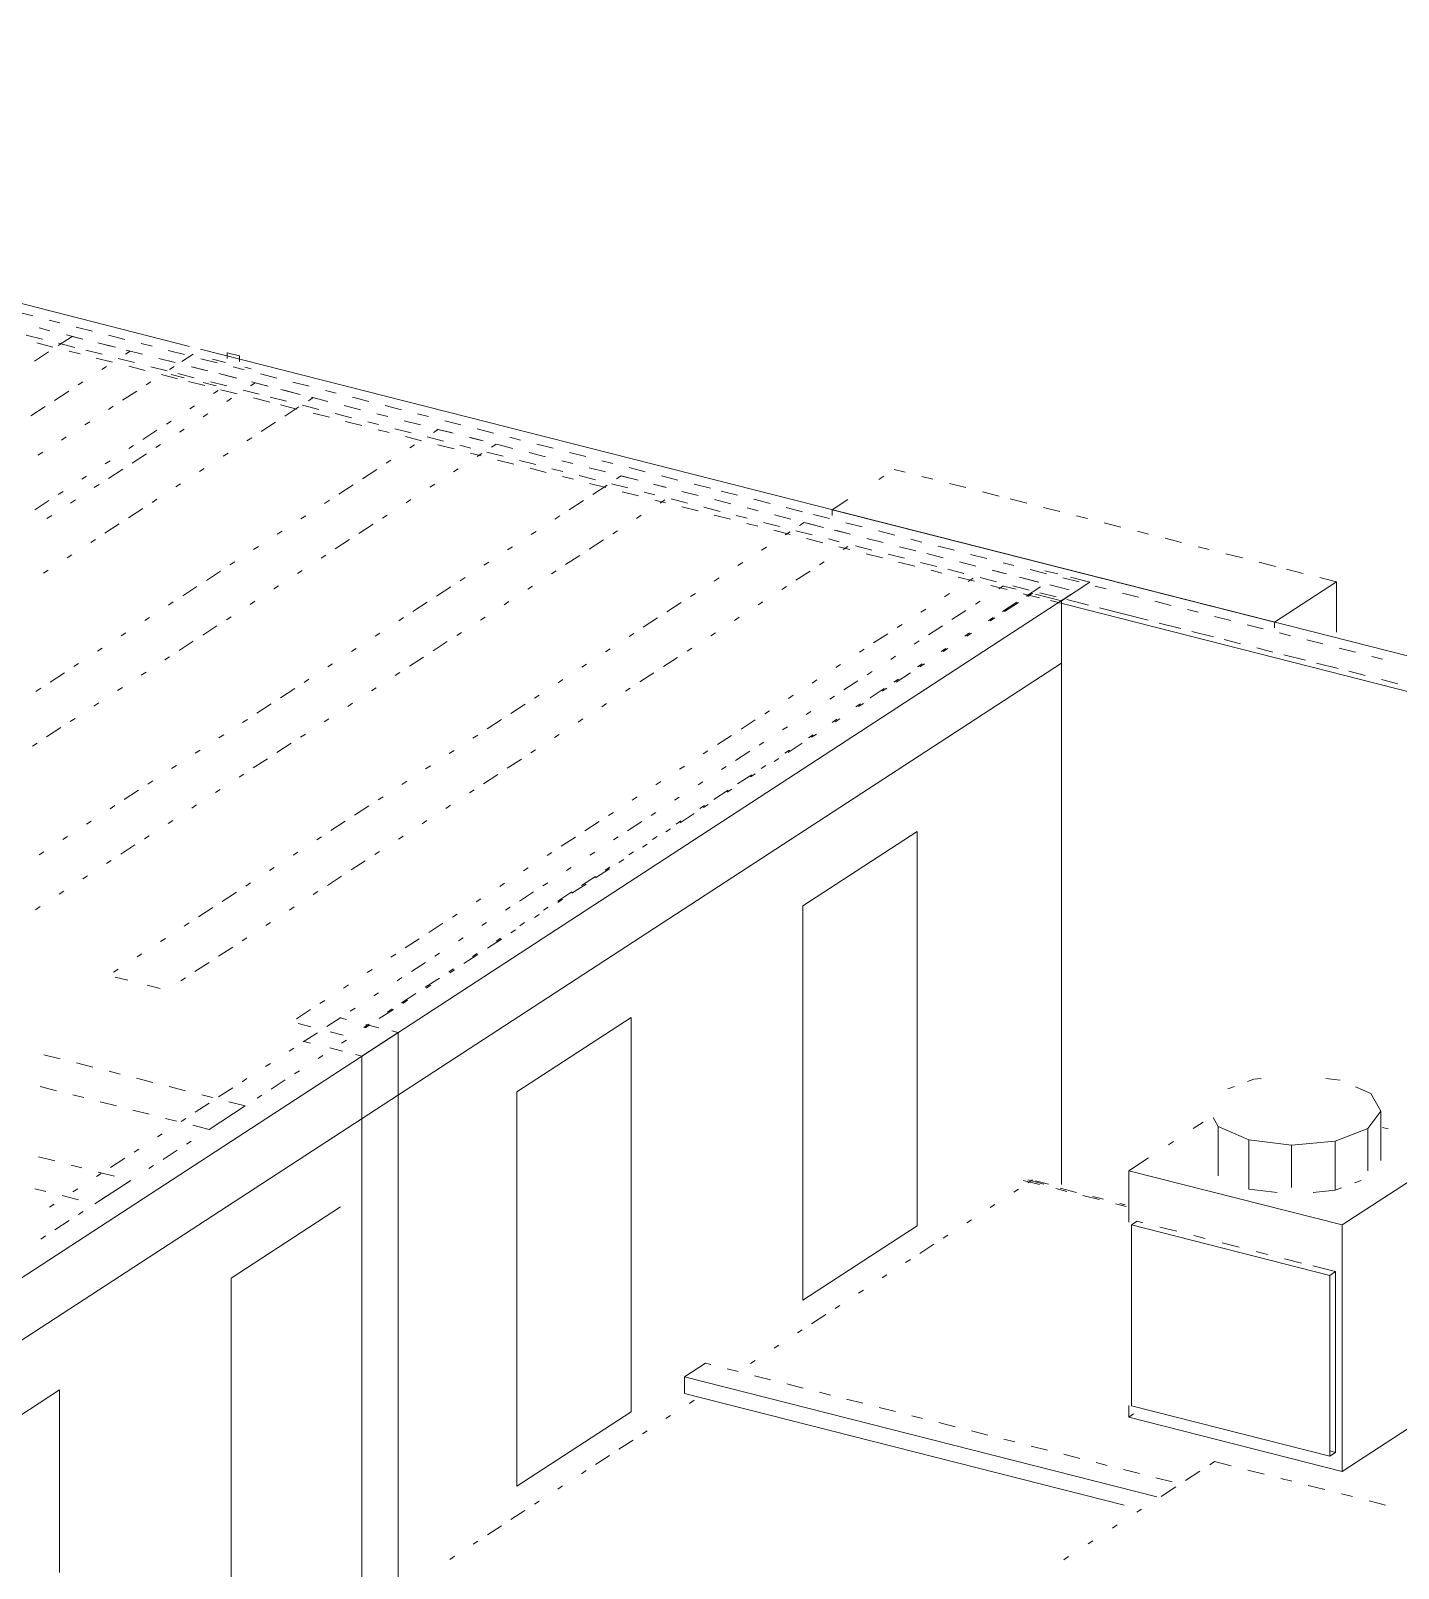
# Paper-space layout '02 Building 3D Model' of a CAD drawing. Header units: millimetres. Extents: x 5 to 415, y 7 to 290.
# Drawn here: x 91.22 to 115.37, y 195.23 to 222.37 of the extents above; entities that cross this region are included whole.
import ezdxf

# ---------------------------------------------------------------- set-up
doc = ezdxf.new("R2010")
doc.units = ezdxf.units.MM
doc.layers.add('MODEL_3D_VIEW', color=7, linetype='Continuous', lineweight=9)

# ---------------------------------------------------------------- blocks, each defined once
blk = doc.blocks.new('SHEET_02_BUILDING_3D')
at = {"layer": 'MODEL_3D_VIEW', "lineweight": 9}
for p, q in [((72.099, 222.373), (94.024, 216.801)), ((91.254, 217.337), (90.966, 217.41)), ((91.732, 217.215), (91.541, 217.264)), ((91.137, 217.001), (91.424, 216.928)), ((91.558, 217.077), (91.366, 217.126)), ((91.951, 216.977), (91.7, 216.814)), ((92.136, 216.93), (91.847, 217.004)), ((92.065, 216.948), (91.951, 216.977)), ((92.307, 217.069), (92.02, 217.142)), ((92.881, 216.923), (92.594, 216.996)), ((91.533, 216.705), (91.282, 216.542)), ((91.61, 216.789), (91.323, 216.862)), ((91.711, 216.855), (91.999, 216.782)), ((92.089, 216.668), (91.898, 216.716)), ((92.19, 216.734), (92.477, 216.661)), ((92.633, 216.804), (92.406, 216.862)), ((92.713, 216.784), (92.424, 216.857)), ((92.891, 216.663), (92.974, 216.717)), ((93.194, 216.661), (92.905, 216.735)), ((93.36, 216.802), (93.168, 216.85)), ((93.934, 216.656), (93.647, 216.729)), ((94.089, 216.662), (93.887, 216.531)), ((94.215, 216.752), (153.288, 201.738)), ((94.688, 216.687), (94.903, 216.632)), ((94.688, 216.588), (94.688, 216.687)), ((94.903, 216.632), (94.903, 216.533)), ((92.664, 216.522), (92.376, 216.595)), ((92.473, 216.391), (92.556, 216.445)), ((92.765, 216.588), (93.052, 216.515)), ((93.238, 216.376), (92.951, 216.449)), ((93.339, 216.442), (93.626, 216.369)), ((93.771, 216.515), (93.482, 216.588)), ((93.753, 216.444), (93.67, 216.39)), ((94.348, 216.368), (94.059, 216.441)), ((94.291, 216.382), (94.064, 216.44)), ((94.509, 216.51), (94.222, 216.583)), ((94.657, 216.518), (94.43, 216.576)), ((94.988, 216.388), (94.796, 216.437)), ((95.112, 216.402), (94.998, 216.431)), ((92.055, 216.119), (92.139, 216.173)), ((93.338, 216.174), (93.255, 216.12)), ((93.812, 216.23), (93.525, 216.303)), ((93.697, 216.305), (93.925, 216.247)), ((93.818, 216.32), (94.105, 216.247)), ((94.291, 216.108), (94.004, 216.181)), ((94.266, 216.16), (94.493, 216.102)), ((94.392, 216.174), (94.679, 216.101)), ((94.829, 216.246), (94.54, 216.319)), ((94.86, 216.238), (94.632, 216.296)), ((95.183, 216.156), (95.099, 216.101)), ((95.406, 216.099), (95.117, 216.172)), ((95.41, 216.098), (95.183, 216.156)), ((95.562, 216.242), (95.275, 216.315)), ((96.136, 216.096), (95.849, 216.169)), ((91.637, 215.847), (91.888, 216.01)), ((93.089, 216.012), (92.84, 215.85)), ((94.444, 215.968), (94.528, 216.022)), ((94.866, 215.962), (94.578, 216.035)), ((94.765, 215.884), (94.681, 215.829)), ((94.967, 216.028), (95.254, 215.955)), ((95.44, 215.816), (95.153, 215.889)), ((95.445, 215.906), (95.733, 215.833)), ((95.979, 215.953), (95.638, 216.04)), ((95.887, 215.977), (95.694, 216.026)), ((96.123, 215.841), (96.206, 215.896)), ((96.464, 215.83), (96.175, 215.903)), ((96.615, 215.974), (96.424, 216.023)), ((97.19, 215.828), (96.902, 215.901)), ((91.219, 215.575), (91.47, 215.738)), ((92.674, 215.742), (92.591, 215.687)), ((94.029, 215.698), (94.112, 215.752)), ((94.347, 215.612), (94.263, 215.557)), ((95.919, 215.694), (95.632, 215.767)), ((95.705, 215.569), (95.955, 215.732)), ((96.02, 215.76), (96.307, 215.687)), ((96.493, 215.548), (96.206, 215.621)), ((96.594, 215.614), (96.881, 215.541)), ((97.041, 215.683), (96.752, 215.757)), ((97.522, 215.561), (97.33, 215.61)), ((97.764, 215.682), (97.477, 215.755)), ((98.243, 215.561), (98.051, 215.609)), ((92.259, 215.471), (92.176, 215.417)), ((93.199, 215.157), (93.448, 215.319)), ((93.614, 215.427), (93.697, 215.481)), ((93.929, 215.34), (93.846, 215.285)), ((95.287, 215.297), (95.538, 215.46)), ((97.068, 215.402), (96.78, 215.475)), ((97.169, 215.468), (97.36, 215.42)), ((97.546, 215.281), (97.355, 215.329)), ((97.647, 215.347), (97.935, 215.274)), ((98.099, 215.414), (97.811, 215.488)), ((98.415, 215.334), (98.331, 215.28)), ((98.676, 215.268), (98.388, 215.341)), ((98.642, 215.277), (98.415, 215.334)), ((98.817, 215.415), (98.53, 215.488)), ((99.392, 215.269), (99.104, 215.342)), ((91.844, 215.201), (91.761, 215.147)), ((92.95, 214.995), (93.033, 215.049)), ((93.511, 215.068), (93.428, 215.013)), ((95.036, 215.134), (95.12, 215.188)), ((98.121, 215.135), (97.834, 215.208)), ((97.997, 215.062), (97.913, 215.008)), ((98.222, 215.201), (98.509, 215.128)), ((98.695, 214.989), (98.408, 215.062)), ((98.796, 215.055), (98.988, 215.006)), ((99.157, 215.146), (98.965, 215.194)), ((99.211, 215.132), (98.983, 215.19)), ((99.354, 215.02), (99.438, 215.074)), ((99.734, 214.999), (99.446, 215.072)), ((99.87, 215.147), (99.679, 215.196)), ((100.445, 215.001), (100.158, 215.074)), ((91.429, 214.931), (91.346, 214.877)), ((92.535, 214.725), (92.618, 214.779)), ((93.261, 214.905), (93.01, 214.741)), ((94.618, 214.862), (94.702, 214.916)), ((97.579, 214.79), (97.495, 214.736)), ((99.174, 214.867), (98.983, 214.916)), ((99.104, 214.857), (99.187, 214.911)), ((99.275, 214.933), (99.562, 214.86)), ((99.749, 214.721), (99.461, 214.794)), ((99.849, 214.787), (100.137, 214.714)), ((100.311, 214.852), (100.023, 214.926)), ((100.792, 214.73), (100.6, 214.779)), ((101.019, 214.855), (100.732, 214.928)), ((101.498, 214.733), (101.307, 214.782)), ((92.12, 214.455), (92.203, 214.509)), ((92.843, 214.633), (92.592, 214.469)), ((94.2, 214.59), (94.284, 214.644)), ((97.328, 214.627), (97.077, 214.464)), ((98.686, 214.585), (98.769, 214.639)), ((100.323, 214.575), (100.036, 214.648)), ((100.424, 214.641), (100.615, 214.592)), ((100.802, 214.453), (100.61, 214.502)), ((100.903, 214.519), (101.19, 214.446)), ((101.369, 214.583), (101.081, 214.657)), ((101.646, 214.513), (101.563, 214.459)), ((101.874, 214.455), (101.646, 214.513)), ((101.947, 214.437), (101.658, 214.51)), ((102.072, 214.587), (101.785, 214.66)), ((102.647, 214.441), (102.36, 214.514)), ((106.285, 214.509), (106.194, 214.45)), ((106.662, 214.578), (106.467, 214.628)), ((107.15, 214.454), (106.955, 214.504)), ((91.705, 214.185), (91.788, 214.239)), ((92.425, 214.361), (92.341, 214.306)), ((93.783, 214.318), (93.866, 214.372)), ((96.91, 214.355), (96.66, 214.192)), ((98.268, 214.313), (98.352, 214.367)), ((101.376, 214.307), (101.089, 214.38)), ((101.396, 214.35), (101.145, 214.187)), ((101.477, 214.373), (101.764, 214.3)), ((101.951, 214.161), (101.663, 214.234)), ((102.052, 214.227), (102.243, 214.179)), ((102.442, 214.311), (102.215, 214.368)), ((102.428, 214.314), (102.235, 214.363)), ((103.005, 214.168), (102.716, 214.241)), ((103.221, 214.295), (102.934, 214.368)), ((103.7, 214.174), (103.413, 214.247)), ((107.736, 214.306), (107.443, 214.38)), ((108.322, 214.157), (108.029, 214.231)), ((91.29, 213.914), (91.539, 214.077)), ((92.007, 214.089), (91.923, 214.034)), ((92.947, 213.774), (93.198, 213.937)), ((93.365, 214.046), (93.448, 214.1)), ((96.492, 214.083), (96.409, 214.029)), ((97.85, 214.041), (97.934, 214.095)), ((100.978, 214.078), (100.727, 213.915)), ((102.429, 214.04), (102.238, 214.088)), ((102.336, 214.035), (102.419, 214.09)), ((102.53, 214.106), (102.818, 214.033)), ((103.004, 213.894), (102.717, 213.967)), ((103.105, 213.959), (103.392, 213.886)), ((103.582, 214.021), (103.293, 214.094)), ((104.063, 213.899), (103.87, 213.948)), ((104.275, 214.028), (103.987, 214.101)), ((104.849, 213.882), (104.562, 213.955)), ((105.647, 214.094), (105.373, 213.916)), ((105.373, 213.916), (113.184, 211.931)), ((105.373, 213.916), (105.373, 213.817)), ((108.81, 214.033), (108.517, 214.107)), ((109.396, 213.884), (109.103, 213.958)), ((91.589, 213.817), (91.505, 213.762)), ((92.529, 213.502), (92.78, 213.665)), ((96.075, 213.811), (95.991, 213.757)), ((97.014, 213.497), (97.265, 213.66)), ((97.432, 213.769), (97.516, 213.823)), ((100.56, 213.806), (100.476, 213.751)), ((101.918, 213.763), (102.001, 213.818)), ((103.578, 213.748), (103.291, 213.821)), ((103.679, 213.813), (103.871, 213.765)), ((104.057, 213.626), (103.865, 213.675)), ((104.158, 213.692), (104.445, 213.619)), ((104.64, 213.752), (104.351, 213.825)), ((104.878, 213.691), (104.795, 213.637)), ((105.22, 213.605), (104.878, 213.691)), ((105.217, 213.605), (104.928, 213.679)), ((105.328, 213.76), (105.041, 213.833)), ((105.902, 213.614), (105.615, 213.687)), ((109.884, 213.76), (109.689, 213.809)), ((110.47, 213.611), (110.177, 213.685)), ((92.278, 213.339), (92.362, 213.393)), ((95.657, 213.539), (95.573, 213.485)), ((96.597, 213.225), (96.847, 213.388)), ((100.142, 213.534), (100.059, 213.479)), ((101.082, 213.219), (101.333, 213.382)), ((101.5, 213.491), (101.583, 213.546)), ((104.631, 213.48), (104.344, 213.553)), ((104.628, 213.528), (104.544, 213.474)), ((104.732, 213.546), (105.02, 213.473)), ((105.206, 213.334), (104.919, 213.407)), ((105.307, 213.4), (105.498, 213.351)), ((105.698, 213.483), (105.409, 213.557)), ((105.674, 213.489), (105.447, 213.547)), ((106.275, 213.337), (105.986, 213.41)), ((106.477, 213.468), (106.189, 213.541)), ((106.955, 213.346), (106.764, 213.395)), ((110.958, 213.487), (110.763, 213.536)), ((111.544, 213.338), (111.251, 213.412)), ((91.86, 213.067), (91.944, 213.121)), ((95.239, 213.267), (95.155, 213.213)), ((96.346, 213.061), (96.429, 213.116)), ((99.724, 213.262), (99.641, 213.207)), ((100.664, 212.947), (100.915, 213.11)), ((104.21, 213.256), (104.126, 213.202)), ((105.685, 213.212), (105.493, 213.261)), ((105.567, 213.214), (105.651, 213.268)), ((105.786, 213.278), (106.073, 213.205)), ((106.259, 213.066), (105.972, 213.139)), ((106.36, 213.132), (106.647, 213.059)), ((106.852, 213.19), (106.564, 213.263)), ((107.333, 213.068), (107.044, 213.141)), ((107.53, 213.2), (107.243, 213.273)), ((108.104, 213.054), (107.817, 213.127)), ((112.032, 213.214), (111.837, 213.263)), ((112.618, 213.065), (112.325, 213.139)), ((91.442, 212.795), (91.526, 212.849)), ((94.57, 212.832), (94.32, 212.669)), ((94.821, 212.995), (94.737, 212.941)), ((95.928, 212.789), (96.012, 212.844)), ((99.306, 212.99), (99.223, 212.935)), ((100.413, 212.784), (100.497, 212.838)), ((103.792, 212.984), (103.708, 212.93)), ((104.732, 212.67), (104.982, 212.833)), ((105.15, 212.942), (105.233, 212.996)), ((106.833, 212.92), (106.546, 212.993)), ((106.934, 212.986), (107.222, 212.913)), ((107.312, 212.799), (107.121, 212.847)), ((107.413, 212.864), (107.7, 212.791)), ((107.91, 212.921), (107.622, 212.994)), ((108.391, 212.799), (108.199, 212.848)), ((108.451, 212.783), (108.224, 212.841)), ((108.583, 212.933), (108.392, 212.981)), ((109.157, 212.787), (108.87, 212.86)), ((109.356, 212.782), (109.129, 212.84)), ((113.204, 212.916), (112.911, 212.99)), ((113.692, 212.792), (113.399, 212.866)), ((94.152, 212.56), (93.902, 212.397)), ((95.51, 212.517), (95.594, 212.572)), ((98.638, 212.555), (98.387, 212.391)), ((98.889, 212.718), (98.805, 212.663)), ((99.996, 212.512), (100.079, 212.566)), ((103.374, 212.712), (103.29, 212.658)), ((104.481, 212.507), (104.565, 212.561)), ((107.887, 212.653), (107.599, 212.726)), ((107.86, 212.707), (107.776, 212.652)), ((107.988, 212.718), (108.275, 212.645)), ((108.461, 212.507), (108.174, 212.58)), ((108.4, 212.571), (108.317, 212.517)), ((108.396, 212.569), (108.624, 212.511)), ((108.562, 212.572), (108.849, 212.499)), ((109.02, 212.639), (108.679, 212.726)), ((108.968, 212.652), (108.68, 212.725)), ((108.99, 212.646), (108.763, 212.704)), ((108.799, 212.392), (109.05, 212.556)), ((109.559, 212.502), (109.217, 212.589)), ((109.42, 212.309), (109.925, 212.637)), ((109.732, 212.641), (109.445, 212.714)), ((109.925, 212.637), (109.584, 212.724)), ((110.211, 212.519), (110.019, 212.568)), ((113.184, 211.931), (114.277, 212.643)), ((114.277, 212.643), (113.985, 212.717)), ((114.277, 211.753), (114.277, 212.643)), ((85.351, 196.642), (109.589, 212.419)), ((93.734, 212.288), (93.651, 212.234)), ((95.092, 212.245), (95.176, 212.3)), ((98.22, 212.283), (97.969, 212.119)), ((99.578, 212.24), (99.661, 212.294)), ((102.956, 212.44), (102.873, 212.386)), ((104.063, 212.235), (104.147, 212.289)), ((107.442, 212.435), (107.358, 212.381)), ((107.985, 212.301), (107.902, 212.247)), ((108.382, 212.12), (108.632, 212.284)), ((108.663, 212.279), (108.414, 212.117)), ((109.036, 212.361), (108.748, 212.434)), ((108.912, 212.441), (108.829, 212.387)), ((108.965, 212.424), (109.42, 212.309)), ((109.041, 212.451), (109.328, 212.378)), ((163.13, 198.612), (109.227, 212.312)), ((109.42, 202.002), (109.42, 212.309)), ((109.519, 212.329), (109.902, 212.232)), ((110.785, 212.373), (110.498, 212.446)), ((111.36, 212.227), (111.072, 212.3)), ((93.317, 212.016), (93.233, 211.962)), ((94.674, 211.973), (94.758, 212.028)), ((97.802, 212.011), (97.719, 211.956)), ((99.16, 211.968), (99.243, 212.022)), ((102.705, 212.277), (102.455, 212.114)), ((103.645, 211.963), (103.729, 212.017)), ((107.024, 212.163), (106.94, 212.109)), ((107.736, 212.139), (107.487, 211.977)), ((108.131, 211.957), (108.214, 212.012)), ((108.248, 212.009), (108.164, 211.955)), ((110.094, 212.183), (110.956, 211.964)), ((111.838, 212.105), (111.647, 212.154)), ((112.413, 211.959), (112.125, 212.032)), ((92.899, 211.744), (92.815, 211.69)), ((94.256, 211.701), (94.507, 211.865)), ((97.384, 211.739), (97.301, 211.684)), ((98.742, 211.696), (98.826, 211.75)), ((102.288, 212.005), (102.037, 211.842)), ((103.227, 211.691), (103.311, 211.745)), ((106.606, 211.891), (106.522, 211.837)), ((107.321, 211.869), (107.072, 211.707)), ((107.713, 211.685), (107.796, 211.74)), ((107.832, 211.739), (107.749, 211.685)), ((111.147, 211.915), (111.53, 211.818)), ((111.722, 211.769), (112.105, 211.672)), ((112.987, 211.813), (112.7, 211.886)), ((113.184, 211.832), (113.184, 211.931)), ((113.466, 211.692), (113.274, 211.74)), ((92.481, 211.472), (92.397, 211.418)), ((93.839, 211.429), (94.089, 211.593)), ((96.966, 211.467), (96.883, 211.412)), ((98.324, 211.424), (98.575, 211.587)), ((101.87, 211.733), (101.786, 211.679)), ((102.81, 211.419), (102.893, 211.473)), ((106.355, 211.728), (106.104, 211.565)), ((106.906, 211.599), (106.823, 211.544)), ((107.295, 211.413), (107.379, 211.468)), ((107.417, 211.468), (107.334, 211.414)), ((112.296, 211.623), (112.583, 211.55)), ((112.87, 211.477), (113.158, 211.404)), ((114.04, 211.546), (113.753, 211.619)), ((114.615, 211.4), (114.328, 211.473)), ((109.423, 211.209), (86.679, 196.404)), ((92.063, 211.2), (91.979, 211.146)), ((93.588, 211.266), (93.671, 211.321)), ((96.549, 211.195), (96.465, 211.14)), ((97.906, 211.152), (98.157, 211.315)), ((101.452, 211.461), (101.368, 211.407)), ((102.392, 211.147), (102.642, 211.31)), ((105.937, 211.456), (105.854, 211.401)), ((106.491, 211.328), (106.408, 211.274)), ((106.877, 211.141), (106.961, 211.196)), ((107.002, 211.198), (106.919, 211.144)), ((113.349, 211.356), (113.732, 211.258)), ((113.924, 211.21), (114.307, 211.112)), ((115.093, 211.278), (114.902, 211.327)), ((91.812, 211.037), (91.562, 210.874)), ((93.17, 210.994), (93.254, 211.049)), ((96.131, 210.923), (96.047, 210.868)), ((97.656, 210.989), (97.739, 211.043)), ((101.034, 211.189), (100.95, 211.135)), ((101.974, 210.875), (102.225, 211.038)), ((105.519, 211.184), (105.436, 211.129)), ((106.076, 211.058), (105.993, 211.004)), ((106.459, 210.869), (106.543, 210.924)), ((106.753, 211.036), (106.504, 210.874)), ((114.498, 211.064), (114.785, 210.991)), ((91.394, 210.765), (91.311, 210.71)), ((92.752, 210.722), (92.836, 210.777)), ((95.88, 210.759), (95.629, 210.596)), ((97.238, 210.717), (97.321, 210.771)), ((100.616, 210.917), (100.533, 210.863)), ((101.723, 210.711), (101.807, 210.766)), ((105.102, 210.912), (105.018, 210.857)), ((105.827, 210.896), (105.578, 210.734)), ((106.041, 210.597), (106.292, 210.76)), ((106.338, 210.766), (106.255, 210.712)), ((115.073, 210.918), (115.36, 210.845)), ((92.334, 210.45), (92.418, 210.505)), ((95.462, 210.487), (95.211, 210.324)), ((96.82, 210.445), (96.903, 210.499)), ((99.948, 210.482), (99.697, 210.319)), ((100.198, 210.645), (100.115, 210.591)), ((101.305, 210.439), (101.389, 210.494)), ((104.684, 210.64), (104.6, 210.585)), ((105.412, 210.626), (105.329, 210.572)), ((105.791, 210.434), (105.874, 210.488)), ((105.923, 210.496), (105.84, 210.442)), ((91.916, 210.178), (92, 210.233)), ((95.044, 210.215), (94.961, 210.161)), ((96.402, 210.173), (96.485, 210.227)), ((99.53, 210.21), (99.279, 210.047)), ((100.887, 210.167), (100.971, 210.222)), ((104.015, 210.205), (103.764, 210.041)), ((104.266, 210.368), (104.182, 210.313)), ((104.996, 210.356), (104.913, 210.302)), ((105.373, 210.162), (105.456, 210.216)), ((105.508, 210.226), (105.425, 210.172)), ((91.499, 209.906), (91.749, 210.069)), ((94.626, 209.943), (94.543, 209.889)), ((95.984, 209.901), (96.068, 209.955)), ((99.112, 209.938), (99.028, 209.884)), ((100.47, 209.895), (100.553, 209.95)), ((103.597, 209.933), (103.347, 209.769)), ((104.581, 210.086), (104.498, 210.032)), ((104.955, 209.89), (105.039, 209.944)), ((105.093, 209.956), (105.01, 209.902)), ((91.248, 209.743), (91.331, 209.797)), ((94.208, 209.671), (94.125, 209.617)), ((95.566, 209.629), (95.817, 209.792)), ((98.694, 209.666), (98.61, 209.612)), ((100.052, 209.623), (100.135, 209.678)), ((103.179, 209.661), (103.096, 209.606)), ((103.917, 209.653), (103.668, 209.491)), ((104.166, 209.815), (104.083, 209.761)), ((104.537, 209.618), (104.621, 209.672)), ((104.844, 209.793), (104.595, 209.631)), ((93.791, 209.399), (93.707, 209.345)), ((95.148, 209.357), (95.399, 209.52)), ((98.276, 209.394), (98.192, 209.34)), ((99.634, 209.351), (99.884, 209.515)), ((102.762, 209.389), (102.678, 209.334)), ((103.502, 209.383), (103.419, 209.329)), ((104.119, 209.346), (104.203, 209.4)), ((104.429, 209.523), (104.346, 209.469)), ((93.373, 209.127), (93.289, 209.073)), ((94.898, 209.194), (94.981, 209.248)), ((97.858, 209.122), (97.775, 209.068)), ((99.216, 209.079), (99.467, 209.243)), ((102.344, 209.117), (102.26, 209.062)), ((103.087, 209.113), (103.004, 209.059)), ((103.701, 209.074), (103.952, 209.237)), ((104.014, 209.253), (103.931, 209.199)), ((93.122, 208.964), (92.871, 208.801)), ((94.48, 208.922), (94.563, 208.976)), ((97.44, 208.85), (97.357, 208.796)), ((98.965, 208.916), (99.049, 208.971)), ((101.926, 208.845), (101.842, 208.79)), ((102.672, 208.843), (102.589, 208.789)), ((103.284, 208.802), (103.534, 208.965)), ((103.599, 208.983), (103.516, 208.929)), ((92.704, 208.692), (92.621, 208.638)), ((94.062, 208.65), (94.145, 208.704)), ((97.19, 208.687), (96.939, 208.524)), ((98.547, 208.644), (98.631, 208.699)), ((101.508, 208.573), (101.424, 208.518)), ((102.257, 208.573), (102.174, 208.519)), ((102.935, 208.551), (102.686, 208.389)), ((103.033, 208.639), (103.116, 208.693)), ((103.184, 208.713), (103.101, 208.659)), ((92.286, 208.42), (92.203, 208.366)), ((93.644, 208.378), (93.728, 208.432)), ((96.772, 208.415), (96.521, 208.252)), ((98.129, 208.372), (98.213, 208.427)), ((101.257, 208.409), (101.006, 208.246)), ((102.008, 208.411), (101.759, 208.249)), ((102.52, 208.281), (102.437, 208.227)), ((102.615, 208.367), (102.699, 208.421)), ((106.872, 208.238), (104.852, 206.924)), ((106.872, 201.275), (106.872, 208.238)), ((91.868, 208.148), (91.785, 208.094)), ((92.808, 207.834), (93.059, 207.997)), ((93.226, 208.106), (93.31, 208.16)), ((96.354, 208.143), (96.27, 208.088)), ((97.712, 208.1), (97.795, 208.155)), ((100.839, 208.137), (100.589, 207.974)), ((101.593, 208.141), (101.51, 208.086)), ((102.105, 208.01), (102.022, 207.956)), ((102.197, 208.095), (102.281, 208.149)), ((91.451, 207.876), (91.367, 207.822)), ((92.558, 207.67), (92.641, 207.725)), ((95.936, 207.871), (95.852, 207.816)), ((96.876, 207.556), (97.127, 207.719)), ((97.294, 207.828), (97.377, 207.883)), ((100.421, 207.865), (100.338, 207.811)), ((101.178, 207.87), (101.095, 207.816)), ((101.69, 207.74), (101.607, 207.686)), ((101.779, 207.823), (101.863, 207.877)), ((92.14, 207.398), (92.223, 207.453)), ((95.518, 207.599), (95.435, 207.544)), ((96.458, 207.284), (96.709, 207.447)), ((100.004, 207.593), (99.92, 207.539)), ((100.763, 207.6), (100.68, 207.546)), ((100.943, 207.279), (101.194, 207.442)), ((101.441, 207.578), (101.192, 207.416)), ((101.361, 207.551), (101.445, 207.605)), ((91.722, 207.126), (91.805, 207.181)), ((94.85, 207.164), (94.599, 207)), ((95.1, 207.327), (95.017, 207.272)), ((96.207, 207.121), (96.291, 207.175)), ((99.586, 207.321), (99.502, 207.267)), ((100.099, 207.168), (99.85, 207.006)), ((100.348, 207.33), (100.265, 207.276)), ((100.526, 207.007), (100.776, 207.17)), ((101.026, 207.308), (100.777, 207.146)), ((91.304, 206.855), (91.387, 206.909)), ((94.432, 206.892), (94.181, 206.728)), ((95.789, 206.849), (95.873, 206.903)), ((99.168, 207.049), (99.084, 206.995)), ((99.684, 206.898), (99.601, 206.844)), ((100.275, 206.844), (100.358, 206.898)), ((100.611, 207.038), (100.528, 206.984)), ((104.852, 206.924), (104.852, 199.961)), ((94.014, 206.62), (93.93, 206.565)), ((95.372, 206.577), (95.455, 206.631)), ((98.499, 206.614), (98.249, 206.451)), ((98.75, 206.777), (98.666, 206.723)), ((99.269, 206.628), (99.186, 206.574)), ((99.857, 206.572), (99.941, 206.626)), ((100.196, 206.768), (100.113, 206.714)), ((93.596, 206.348), (93.512, 206.293)), ((94.954, 206.305), (95.037, 206.359)), ((98.081, 206.342), (97.831, 206.179)), ((98.854, 206.357), (98.771, 206.303)), ((99.532, 206.335), (99.283, 206.173)), ((99.439, 206.3), (99.523, 206.354)), ((99.781, 206.498), (99.698, 206.444)), ((93.178, 206.076), (93.095, 206.021)), ((94.536, 206.033), (94.787, 206.196)), ((97.664, 206.07), (97.58, 206.016)), ((98.439, 206.087), (98.356, 206.033)), ((99.117, 206.065), (98.868, 205.903)), ((99.021, 206.028), (99.105, 206.082)), ((92.76, 205.804), (92.677, 205.749)), ((94.118, 205.761), (94.369, 205.924)), ((97.246, 205.798), (97.162, 205.744)), ((98.19, 205.925), (97.941, 205.763)), ((98.603, 205.756), (98.687, 205.81)), ((98.701, 205.795), (98.618, 205.741)), ((92.707, 205.666), (92.934, 205.608)), ((93.275, 205.521), (93.503, 205.464)), ((93.867, 205.598), (93.951, 205.652)), ((96.828, 205.526), (96.744, 205.472)), ((97.775, 205.655), (97.692, 205.601)), ((98.186, 205.484), (98.436, 205.647)), ((98.286, 205.525), (98.203, 205.471)), ((96.41, 205.254), (96.326, 205.2)), ((97.36, 205.385), (97.277, 205.331)), ((97.768, 205.212), (98.018, 205.375)), ((97.871, 205.255), (97.788, 205.201)), ((96.159, 205.091), (95.909, 204.928)), ((96.696, 204.953), (96.447, 204.791)), ((96.945, 205.115), (96.862, 205.061)), ((97.622, 205.093), (97.373, 204.931)), ((97.517, 205.048), (97.601, 205.103)), ((101.823, 204.952), (99.804, 203.637)), ((101.823, 197.989), (101.823, 204.952)), ((95.939, 204.845), (96.166, 204.787)), ((96.281, 204.682), (96.032, 204.52)), ((96.507, 204.7), (96.735, 204.642)), ((96.797, 204.916), (96.683, 204.945)), ((97.067, 204.268), (97.707, 204.685)), ((97.099, 204.776), (97.183, 204.831)), ((97.207, 204.823), (97.124, 204.769)), ((97.366, 204.771), (97.138, 204.829)), ((97.707, 204.685), (97.593, 204.713)), ((97.707, 194.277), (97.707, 204.685)), ((95.866, 204.412), (95.783, 204.358)), ((96.044, 204.528), (96.158, 204.499)), ((96.499, 204.413), (96.726, 204.355)), ((96.792, 204.552), (96.709, 204.498)), ((91.737, 204.222), (91.448, 204.295)), ((92.314, 204.075), (92.025, 204.148)), ((95.45, 204.142), (95.367, 204.088)), ((96.377, 204.282), (96.294, 204.228)), ((96.954, 204.297), (97.067, 204.268)), ((97.067, 193.861), (97.067, 204.268)), ((92.795, 203.953), (92.603, 204.002)), ((93.372, 203.806), (93.084, 203.879)), ((95.035, 203.872), (94.952, 203.818)), ((95.962, 204.012), (95.879, 203.958)), ((112.707, 203.821), (112.822, 203.865)), ((112.822, 203.865), (112.95, 203.877)), ((114.094, 203.875), (114.346, 203.844)), ((91.386, 203.732), (91.675, 203.659)), ((93.949, 203.659), (93.661, 203.733)), ((94.786, 203.71), (94.537, 203.548)), ((95.713, 203.85), (95.464, 203.688)), ((99.804, 203.637), (99.804, 196.674)), ((112.361, 203.69), (112.476, 203.734)), ((114.615, 203.726), (114.884, 203.609)), ((114.884, 203.609), (115.061, 203.296)), ((91.963, 203.585), (92.155, 203.537)), ((92.444, 203.463), (92.733, 203.39)), ((94.371, 203.44), (94.122, 203.278)), ((94.43, 203.537), (94.238, 203.586)), ((94.368, 202.974), (95.007, 203.391)), ((95.007, 203.391), (94.719, 203.464)), ((95.298, 203.58), (95.215, 203.526)), ((93.021, 203.317), (93.31, 203.243)), ((93.598, 203.17), (93.791, 203.121)), ((93.956, 203.17), (93.873, 203.116)), ((94.883, 203.31), (94.8, 203.256)), ((111.924, 203.103), (111.749, 202.989)), ((112.192, 203.027), (112.103, 203.183)), ((115.061, 203.296), (114.831, 202.989)), ((115.061, 202.426), (115.061, 203.296)), ((93.541, 202.899), (93.458, 202.845)), ((94.079, 203.048), (94.368, 202.974)), ((94.468, 203.04), (94.385, 202.986)), ((112.192, 202.156), (112.192, 203.027)), ((112.73, 202.792), (112.192, 203.027)), ((112.73, 201.922), (112.73, 202.792)), ((113.485, 202.698), (112.73, 202.792)), ((114.831, 202.989), (114.254, 202.77)), ((114.831, 202.989), (114.831, 202.243)), ((115.193, 202.986), (115.094, 203.011)), ((93.126, 202.629), (93.043, 202.575)), ((93.804, 202.607), (93.555, 202.445)), ((94.053, 202.769), (93.97, 202.715)), ((111.398, 202.761), (111.31, 202.704)), ((114.254, 202.77), (113.485, 202.698)), ((113.485, 201.952), (113.485, 202.698)), ((114.254, 201.9), (114.254, 202.77)), ((114.38, 201.289), (116.483, 202.658)), ((91.641, 202.418), (91.353, 202.492)), ((92.122, 202.296), (91.93, 202.345)), ((92.877, 202.467), (92.628, 202.305)), ((93.389, 202.337), (93.306, 202.283)), ((110.96, 202.476), (110.609, 202.247)), ((110.609, 202.247), (114.38, 201.289)), ((110.609, 202.247), (110.609, 201.337)), ((92.348, 201.66), (92.988, 202.076)), ((92.462, 202.197), (92.379, 202.143)), ((92.699, 202.149), (92.411, 202.223)), ((92.974, 202.067), (92.891, 202.013)), ((108.748, 202.076), (109.036, 202.003)), ((108.826, 202.083), (109.113, 202.01)), ((108.829, 202.03), (108.912, 202.084)), ((108.965, 202.067), (109.192, 202.009)), ((114.6, 202.031), (114.715, 202.075)), ((91.29, 201.929), (91.483, 201.88)), ((91.771, 201.806), (92.06, 201.733)), ((92.047, 201.927), (91.964, 201.873)), ((92.559, 201.797), (92.476, 201.743)), ((108.58, 201.867), (108.663, 201.922)), ((109.323, 201.93), (109.514, 201.882)), ((109.4, 201.937), (109.688, 201.864)), ((109.801, 201.809), (110.089, 201.736)), ((109.975, 201.791), (110.166, 201.743)), ((112.73, 201.922), (113.233, 201.859)), ((113.869, 201.864), (114.254, 201.9)), ((114.254, 201.9), (114.369, 201.944)), ((91.632, 201.657), (91.549, 201.603)), ((92.144, 201.527), (92.061, 201.473)), ((96.687, 201.608), (94.755, 200.351)), ((108.164, 201.597), (108.248, 201.651)), ((110.376, 201.663), (110.567, 201.614)), ((110.454, 201.67), (110.549, 201.645)), ((91.895, 201.365), (91.646, 201.202)), ((104.852, 199.961), (106.872, 201.275)), ((107.749, 201.327), (107.832, 201.381)), ((110.761, 201.354), (110.66, 201.288)), ((110.66, 201.288), (114.161, 200.398)), ((110.66, 201.288), (110.66, 198.097)), ((110.861, 201.328), (110.761, 201.354)), ((111.461, 201.176), (111.161, 201.252)), ((114.38, 196.937), (114.38, 201.289)), ((91.48, 201.094), (91.397, 201.04)), ((106.919, 200.787), (107.168, 200.949)), ((107.334, 201.057), (107.417, 201.111)), ((111.961, 201.049), (111.761, 201.1)), ((112.561, 200.896), (112.261, 200.972)), ((106.67, 200.625), (106.753, 200.679)), ((113.062, 200.769), (112.861, 200.82)), ((113.662, 200.616), (113.362, 200.693)), ((94.755, 200.351), (94.755, 194.397)), ((106.255, 200.355), (106.338, 200.409)), ((114.262, 200.464), (113.862, 200.566)), ((114.161, 200.398), (114.262, 200.464)), ((114.161, 197.207), (114.161, 200.398)), ((114.262, 197.273), (114.262, 200.464)), ((105.84, 200.084), (105.923, 200.138)), ((105.425, 199.814), (105.508, 199.868)), ((105.01, 199.544), (105.259, 199.706)), ((104.761, 199.382), (104.844, 199.436)), ((104.346, 199.112), (104.429, 199.166)), ((103.136, 198.846), (102.766, 198.605)), ((103.232, 198.822), (103.136, 198.846)), ((103.711, 198.7), (103.519, 198.749)), ((103.931, 198.842), (104.014, 198.896)), ((102.766, 198.605), (111.104, 196.486)), ((102.766, 198.605), (102.766, 198.315)), ((104.286, 198.554), (103.998, 198.627)), ((104.861, 198.408), (104.573, 198.481)), ((91.726, 198.379), (89.706, 197.065)), ((91.726, 195.15), (91.726, 198.379)), ((110.529, 196.342), (102.766, 198.315)), ((102.852, 198.139), (102.935, 198.193)), ((105.34, 198.286), (105.148, 198.335)), ((105.915, 198.14), (105.628, 198.213)), ((99.804, 196.674), (101.823, 197.989)), ((102.437, 197.869), (102.52, 197.923)), ((106.49, 197.994), (106.203, 198.067)), ((106.97, 197.872), (106.778, 197.921)), ((110.609, 198.098), (110.609, 197.896)), ((110.609, 197.896), (110.697, 197.953)), ((114.38, 196.937), (110.609, 197.896)), ((114.161, 197.207), (110.66, 198.097)), ((116.22, 198.135), (114.38, 196.937)), ((102.022, 197.599), (102.105, 197.653)), ((107.545, 197.726), (107.257, 197.799)), ((108.12, 197.58), (107.832, 197.653)), ((101.607, 197.329), (101.856, 197.491)), ((108.599, 197.458), (108.407, 197.507)), ((109.174, 197.312), (108.886, 197.385)), ((101.192, 197.059), (101.441, 197.221)), ((109.749, 197.165), (109.461, 197.239)), ((110.228, 197.044), (110.037, 197.092)), ((112.126, 197.111), (112.04, 197.055)), ((112.418, 197.037), (112.126, 197.111)), ((114.262, 197.273), (114.161, 197.207)), ((114.162, 197.298), (114.262, 197.273)), ((100.943, 196.897), (101.026, 196.951)), ((110.803, 196.898), (110.516, 196.971)), ((111.378, 196.751), (111.091, 196.824)), ((111.868, 196.943), (111.61, 196.775)), ((113.003, 196.888), (112.711, 196.962)), ((113.49, 196.764), (113.295, 196.814)), ((100.528, 196.626), (100.611, 196.68)), ((111.439, 196.664), (111.181, 196.496)), ((114.074, 196.616), (113.782, 196.69)), ((114.561, 196.492), (114.367, 196.542)), ((100.113, 196.356), (100.196, 196.41)), ((110.837, 196.272), (110.751, 196.216)), ((115.146, 196.344), (114.854, 196.418)), ((99.698, 196.086), (99.947, 196.248)), ((110.407, 195.992), (110.321, 195.936)), ((99.283, 195.816), (99.532, 195.978)), ((99.034, 195.654), (99.117, 195.708)), ((109.978, 195.713), (109.892, 195.657)), ((98.618, 195.384), (98.701, 195.438)), ((109.548, 195.433), (109.462, 195.377))]:
    blk.add_line(p, q, dxfattribs=at)

psp = doc.layouts.new('02 Building 3D Model')

# ---------------------------------------------------------------- block references
psp.add_blockref('SHEET_02_BUILDING_3D', (0, 0))

doc.saveas('drawing.dxf')
